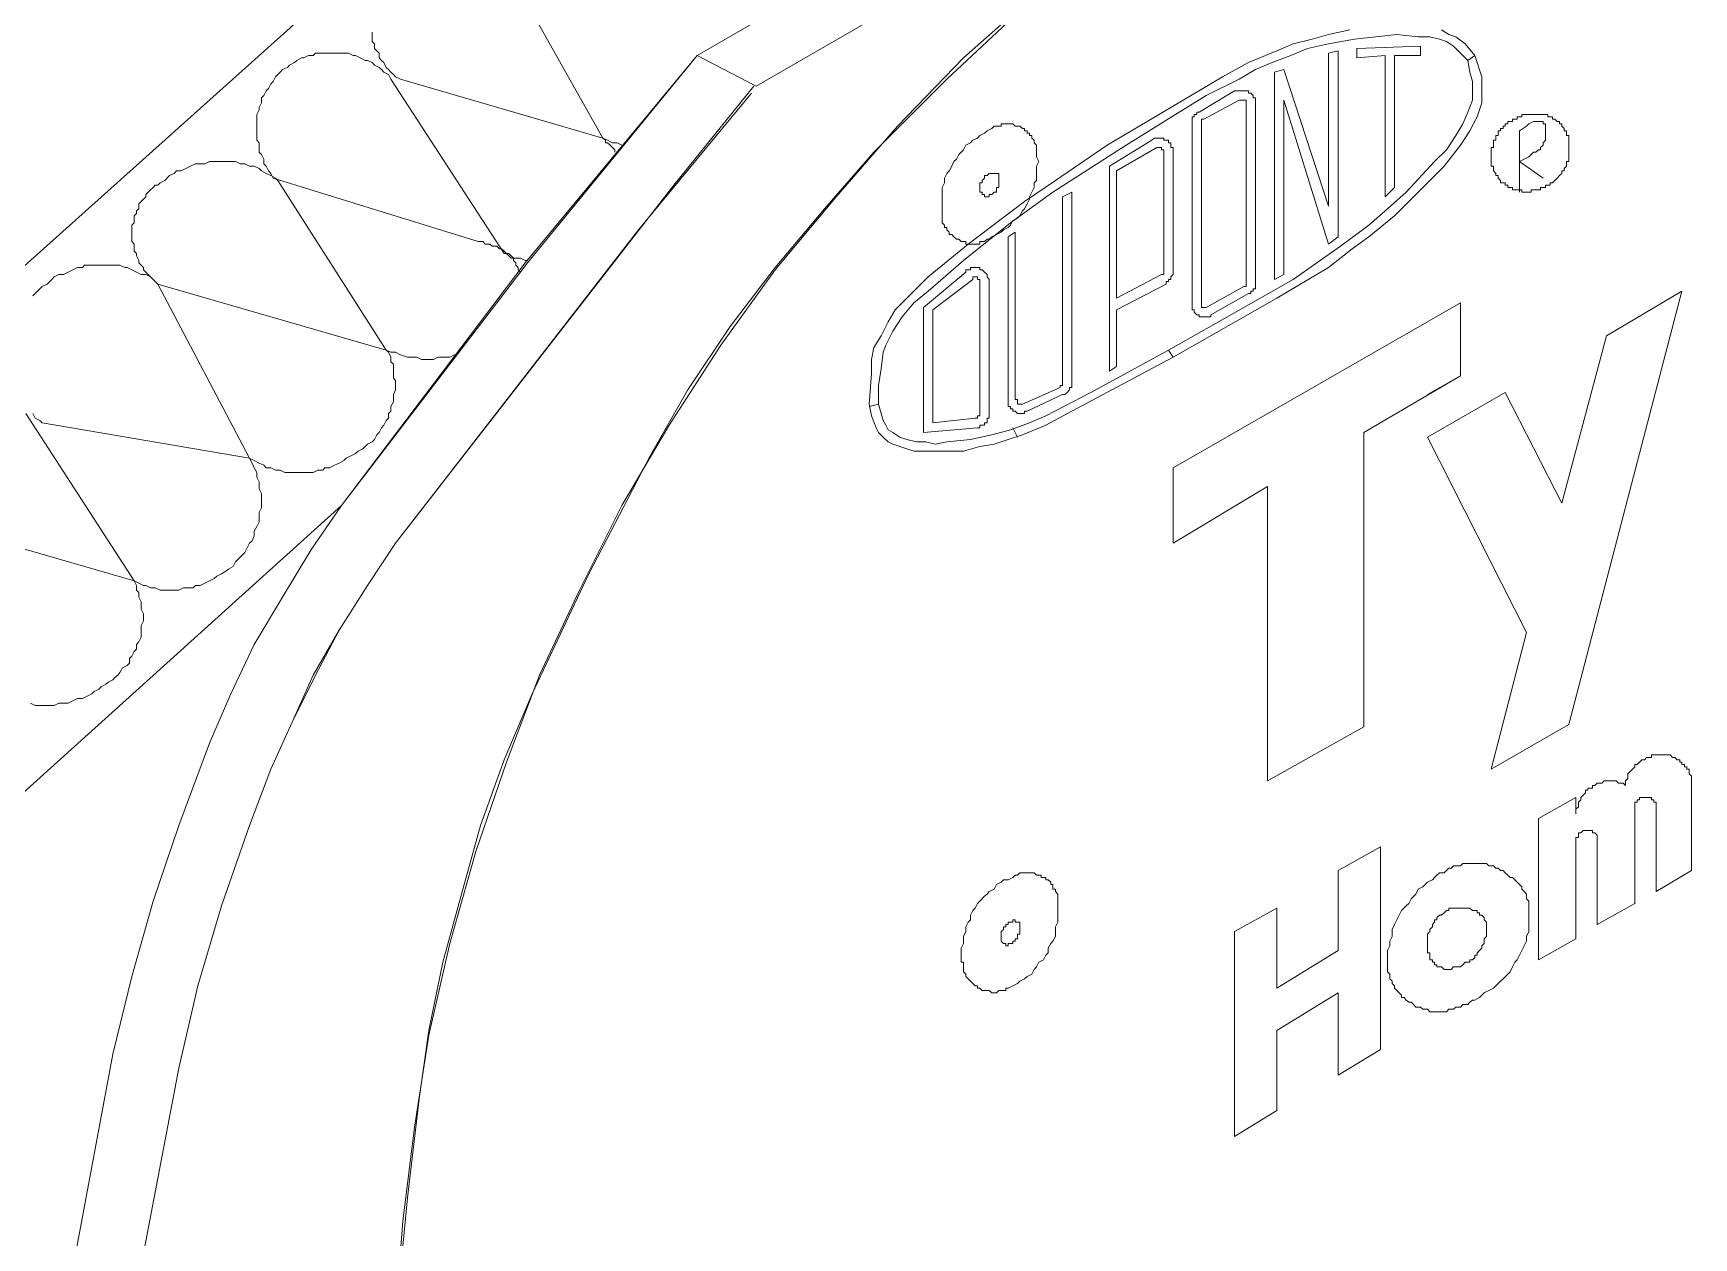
# Model space of a CAD drawing. Header units: inches. Extents: x 0 to 32.7, y -0.1 to 22.9.
# Drawn here: x 1.484 to 2.659, y 20.234 to 21.086 of the extents above; entities that cross this region are included whole.
import ezdxf

# ---------------------------------------------------------------- set-up
doc = ezdxf.new("R2010")
doc.units = ezdxf.units.IN
doc.header["$MEASUREMENT"] = 0
doc.layers.add('PDF_Geometry', color=7, linetype='Continuous', true_color=0x5d5d5d)

msp = doc.modelspace()

# ---------------------------------------------------------------- linework, layer by layer
at = {"layer": 'PDF_Geometry', "color": 7, "lineweight": 18}
for points in [[(1.5121, 20.2119), (1.5404, 20.3636), (1.5538, 20.4186), (1.5688, 20.4719), (1.5871, 20.5253), (1.6088, 20.5836), (1.6238, 20.6186), (1.6404, 20.6536), (1.6604, 20.6869), (1.6804, 20.7203), (1.7021, 20.7519), (1.8321, 20.9236), (1.9538, 21.0703), (3.5154, 21.9719), (3.4054, 21.9103), (3.1538, 22.0553), (3.2621, 22.1186), (3.5154, 21.9719), (3.4054, 21.9103), (3.2621, 22.1186), (3.1538, 22.0553), (3.2621, 22.1186), (3.2204, 22.1419), (0.5938, 20.6253)], [(3.4071, 21.9086), (3.5154, 21.9719), (1.9538, 21.0703), (3.5154, 21.9719), (3.5554, 21.9486), (1.9954, 21.0486), (3.5554, 21.9486), (3.5154, 21.9719), (1.9538, 21.0703), (1.8338, 20.9236), (1.7021, 20.7519), (1.6804, 20.7203), (1.6604, 20.6869), (1.6404, 20.6536), (1.6238, 20.6186), (1.6088, 20.5836), (1.5871, 20.5253), (1.5688, 20.4719), (1.5538, 20.4186), (1.5404, 20.3636), (1.5121, 20.2119)], [(1.5588, 20.2053), (1.5871, 20.3536), (1.6004, 20.4119), (1.6171, 20.4686), (1.6371, 20.5253), (1.6521, 20.5653), (1.6671, 20.5986), (1.6838, 20.6319), (1.7004, 20.6636), (1.7204, 20.6953), (1.7404, 20.7253), (1.9371, 20.9786), (1.9938, 21.0486)], [(1.9921, 21.0436), (1.9121, 20.9469), (1.7404, 20.7253), (1.7204, 20.6953), (1.7004, 20.6636), (1.6821, 20.6319), (1.6671, 20.5986), (1.6521, 20.5653), (1.6371, 20.5253), (1.6171, 20.4686), (1.6004, 20.4119), (1.5871, 20.3536), (1.5588, 20.2053)]]:
    msp.add_lwpolyline(points, dxfattribs=at)
for points in [[(1.9538, 21.0703), (1.9954, 21.0486), (3.5554, 21.9486), (1.9954, 21.0486)], [(1.9538, 21.0703), (1.9954, 21.0486)], [(2.1938, 21.0019), (2.1938, 21.0036), (2.1938, 21.0053), (2.1938, 21.0069), (2.1921, 21.0086), (2.1921, 21.0103), (2.1904, 21.0119), (2.1904, 21.0136), (2.1888, 21.0136), (2.1888, 21.0153), (2.1871, 21.0153), (2.1871, 21.0169), (2.1854, 21.0169), (2.1854, 21.0186), (2.1838, 21.0186), (2.1821, 21.0203), (2.1804, 21.0203), (2.1788, 21.0203), (2.1771, 21.0219), (2.1754, 21.0219), (2.1738, 21.0219), (2.1721, 21.0219), (2.1704, 21.0219), (2.1688, 21.0219), (2.1688, 21.0203), (2.1671, 21.0203), (2.1654, 21.0203), (2.1638, 21.0203), (2.1621, 21.0186), (2.1588, 21.0169), (2.1571, 21.0153), (2.1538, 21.0136), (2.1521, 21.0119), (2.1488, 21.0103), (2.1471, 21.0086), (2.1438, 21.0069), (2.1421, 21.0036), (2.1404, 21.0019), (2.1388, 21.0003), (2.1371, 20.9969), (2.1354, 20.9953), (2.1338, 20.9919), (2.1321, 20.9886), (2.1304, 20.9869), (2.1288, 20.9836), (2.1288, 20.9803), (2.1271, 20.9769), (2.1271, 20.9736), (2.1271, 20.9719), (2.1271, 20.9686), (2.1271, 20.9653), (2.1271, 20.9619), (2.1271, 20.9586), (2.1271, 20.9569), (2.1271, 20.9553), (2.1271, 20.9536), (2.1271, 20.9519), (2.1288, 20.9503), (2.1288, 20.9486), (2.1304, 20.9486), (2.1304, 20.9469), (2.1321, 20.9453), (2.1321, 20.9436), (2.1338, 20.9436), (2.1354, 20.9419), (2.1371, 20.9403), (2.1388, 20.9403), (2.1404, 20.9386), (2.1421, 20.9386), (2.1438, 20.9386), (2.1438, 20.9369), (2.1454, 20.9369), (2.1471, 20.9369), (2.1488, 20.9369), (2.1504, 20.9369), (2.1521, 20.9369), (2.1538, 20.9369), (2.1538, 20.9386), (2.1554, 20.9386), (2.1571, 20.9386), (2.1588, 20.9403), (2.1604, 20.9403), (2.1621, 20.9419), (2.1654, 20.9436), (2.1688, 20.9453), (2.1704, 20.9469), (2.1738, 20.9486), (2.1754, 20.9503), (2.1771, 20.9536), (2.1804, 20.9553), (2.1821, 20.9569), (2.1838, 20.9603), (2.1854, 20.9619), (2.1871, 20.9653), (2.1888, 20.9686), (2.1888, 20.9703), (2.1904, 20.9736), (2.1921, 20.9769), (2.1921, 20.9803), (2.1938, 20.9819), (2.1938, 20.9853), (2.1938, 20.9886), (2.1938, 20.9919), (2.1954, 20.9953), (2.1938, 20.9986)], [(2.1671, 20.9836), (2.1671, 20.9853), (2.1671, 20.9869), (2.1654, 20.9869), (2.1638, 20.9869), (2.1621, 20.9869), (2.1604, 20.9869), (2.1588, 20.9853), (2.1571, 20.9853), (2.1571, 20.9836), (2.1554, 20.9819), (2.1554, 20.9803), (2.1538, 20.9803), (2.1538, 20.9786), (2.1538, 20.9769), (2.1538, 20.9753), (2.1538, 20.9736), (2.1554, 20.9736), (2.1554, 20.9719), (2.1571, 20.9719), (2.1571, 20.9703), (2.1588, 20.9703), (2.1604, 20.9703), (2.1604, 20.9719), (2.1621, 20.9719), (2.1638, 20.9736), (2.1654, 20.9736), (2.1654, 20.9753), (2.1654, 20.9769), (2.1671, 20.9769), (2.1671, 20.9786), (2.1671, 20.9803), (2.1671, 20.9819)], [(2.2088, 20.4719), (2.2088, 20.4736), (2.2088, 20.4753), (2.2088, 20.4769), (2.2071, 20.4786), (2.2071, 20.4803), (2.2054, 20.4803), (2.2054, 20.4819), (2.2054, 20.4836), (2.2038, 20.4836), (2.2038, 20.4853), (2.2021, 20.4869), (2.2004, 20.4869), (2.2004, 20.4886), (2.1988, 20.4886), (2.1971, 20.4886), (2.1971, 20.4903), (2.1954, 20.4903), (2.1938, 20.4903), (2.1921, 20.4919), (2.1904, 20.4919), (2.1888, 20.4919), (2.1871, 20.4919), (2.1854, 20.4919), (2.1838, 20.4919), (2.1821, 20.4919), (2.1804, 20.4903), (2.1788, 20.4903), (2.1771, 20.4886), (2.1738, 20.4869), (2.1704, 20.4869), (2.1688, 20.4853), (2.1654, 20.4836), (2.1638, 20.4803), (2.1604, 20.4786), (2.1588, 20.4769), (2.1571, 20.4753), (2.1538, 20.4719), (2.1521, 20.4703), (2.1504, 20.4669), (2.1488, 20.4653), (2.1471, 20.4619), (2.1471, 20.4586), (2.1454, 20.4569), (2.1438, 20.4536), (2.1438, 20.4503), (2.1421, 20.4469), (2.1421, 20.4453), (2.1421, 20.4419), (2.1404, 20.4386), (2.1404, 20.4353), (2.1404, 20.4319), (2.1404, 20.4286), (2.1421, 20.4286), (2.1421, 20.4269), (2.1421, 20.4253), (2.1421, 20.4236), (2.1421, 20.4219), (2.1438, 20.4203), (2.1438, 20.4186), (2.1454, 20.4169), (2.1471, 20.4153), (2.1488, 20.4136), (2.1504, 20.4119), (2.1521, 20.4119), (2.1521, 20.4103), (2.1538, 20.4103), (2.1554, 20.4086), (2.1571, 20.4086), (2.1588, 20.4086), (2.1604, 20.4086), (2.1621, 20.4069), (2.1638, 20.4069), (2.1654, 20.4069), (2.1671, 20.4086), (2.1688, 20.4086), (2.1704, 20.4086), (2.1721, 20.4086), (2.1721, 20.4103), (2.1738, 20.4103), (2.1771, 20.4119), (2.1804, 20.4136), (2.1821, 20.4153), (2.1854, 20.4169), (2.1871, 20.4186), (2.1904, 20.4203), (2.1921, 20.4236), (2.1938, 20.4253), (2.1954, 20.4286), (2.1988, 20.4303), (2.2004, 20.4336), (2.2021, 20.4353), (2.2021, 20.4386), (2.2038, 20.4419), (2.2054, 20.4436), (2.2071, 20.4469), (2.2071, 20.4503), (2.2071, 20.4536), (2.2088, 20.4569), (2.2088, 20.4586), (2.2088, 20.4619), (2.2088, 20.4653), (2.2088, 20.4686)], [(2.1821, 20.4536), (2.1821, 20.4553), (2.1821, 20.4569), (2.1804, 20.4569), (2.1788, 20.4569), (2.1788, 20.4586), (2.1771, 20.4586), (2.1771, 20.4569), (2.1754, 20.4569), (2.1738, 20.4569), (2.1738, 20.4553), (2.1721, 20.4553), (2.1721, 20.4536), (2.1704, 20.4536), (2.1704, 20.4519), (2.1688, 20.4503), (2.1688, 20.4486), (2.1688, 20.4469), (2.1688, 20.4453), (2.1688, 20.4436), (2.1704, 20.4419), (2.1721, 20.4419), (2.1721, 20.4403), (2.1738, 20.4403), (2.1738, 20.4419), (2.1754, 20.4419), (2.1771, 20.4419), (2.1771, 20.4436), (2.1788, 20.4436), (2.1788, 20.4453), (2.1804, 20.4453), (2.1804, 20.4469), (2.1804, 20.4486), (2.1821, 20.4486), (2.1821, 20.4503), (2.1821, 20.4519)]]:
    msp.add_lwpolyline(points, close=True, dxfattribs=at)
at = {"layer": 'PDF_Geometry', "color": 250, "lineweight": 18, "true_color": 0x1c1c1c}
for points in [[(1.7404, 19.5903), (1.7404, 20.1303), (1.7404, 20.1786), (1.7454, 20.2453), (1.7538, 20.3119), (1.7638, 20.3769), (1.7788, 20.4419), (1.7971, 20.5069), (1.8188, 20.5703), (1.8421, 20.6319), (1.8704, 20.6919), (1.9004, 20.7519), (1.9338, 20.8086), (1.9704, 20.8653), (2.0088, 20.9186), (2.0521, 20.9703), (2.0954, 21.0203), (2.1421, 21.0686), (2.1888, 21.1103), (2.2371, 21.1503), (2.2871, 21.1869), (2.3404, 21.2236), (3.5754, 21.9369)], [(1.7421, 20.1936), (1.7488, 20.2619), (1.7571, 20.3319), (1.7638, 20.3803), (1.7738, 20.4286), (1.7871, 20.4769), (1.8004, 20.5253), (1.8171, 20.5719), (1.8371, 20.6186), (1.8771, 20.7036), (1.9204, 20.7869), (1.9471, 20.8336), (1.9771, 20.8786), (2.0088, 20.9203), (2.0438, 20.9619), (2.0788, 21.0019), (2.1304, 21.0536), (2.1838, 21.1036), (2.2388, 21.1519), (2.2571, 21.1636), (2.3521, 21.2269), (2.4488, 21.2869), (2.5488, 21.3436), (3.5754, 21.9369)]]:
    msp.add_lwpolyline(points, dxfattribs=at)
at = {"layer": 'PDF_Geometry', "color": 9, "lineweight": 18, "true_color": 0xbbbbbb}
for points in [[(0.9521, 20.4503), (1.9988, 21.3886)], [(1.9004, 21.0069), (1.8971, 21.0086), (1.8938, 21.0086), (1.8904, 21.0103), (1.8871, 21.0119), (1.8204, 21.1303)], [(1.7238, 21.0869), (1.7238, 21.0836), (1.7238, 21.0803), (1.7254, 21.0786), (1.7254, 21.0753), (1.7271, 21.0736), (1.7288, 21.0719), (1.7288, 21.0686), (1.7304, 21.0669), (1.7321, 21.0653), (1.7338, 21.0619), (1.7354, 21.0603), (1.7371, 21.0586), (1.7388, 21.0569), (1.7404, 21.0553), (1.7438, 21.0536), (1.8871, 21.0119), (1.8888, 21.0103), (1.8888, 21.0086), (1.8904, 21.0086), (1.8921, 21.0069), (1.8938, 21.0053), (1.8954, 21.0036), (1.8954, 21.0019)], [(1.8338, 20.9253), (1.8321, 20.9253), (1.8288, 20.9269), (1.8271, 20.9269), (1.8238, 20.9269), (1.8221, 20.9286), (1.8204, 20.9303), (1.8171, 20.9303), (1.7371, 21.0536), (1.7354, 21.0569), (1.7321, 21.0586), (1.7304, 21.0603), (1.7288, 21.0619), (1.7254, 21.0636), (1.7238, 21.0653), (1.7204, 21.0669), (1.7188, 21.0669), (1.7154, 21.0686), (1.7121, 21.0703), (1.7104, 21.0703), (1.7071, 21.0719), (1.7038, 21.0719), (1.7021, 21.0719), (1.6988, 21.0719), (1.6954, 21.0719), (1.6938, 21.0719), (1.6904, 21.0719), (1.6871, 21.0719), (1.6838, 21.0719), (1.6821, 21.0703), (1.6788, 21.0703), (1.6754, 21.0686), (1.6738, 21.0686), (1.6704, 21.0669), (1.6688, 21.0653), (1.6654, 21.0636), (1.6638, 21.0619), (1.6604, 21.0603), (1.6588, 21.0586), (1.6571, 21.0569), (1.6554, 21.0553), (1.6538, 21.0519), (1.6521, 21.0503), (1.6504, 21.0469), (1.6488, 21.0453), (1.6471, 21.0419), (1.6454, 21.0403), (1.6454, 21.0369), (1.6438, 21.0336), (1.6438, 21.0319), (1.6421, 21.0286), (1.6421, 21.0253), (1.6421, 21.0219), (1.6421, 21.0203), (1.6421, 21.0169), (1.6421, 21.0136), (1.6421, 21.0103), (1.6438, 21.0086), (1.6438, 21.0053), (1.6438, 21.0019), (1.6454, 21.0003), (1.6471, 20.9969), (1.6471, 20.9936), (1.6488, 20.9919), (1.6504, 20.9886), (1.6521, 20.9869), (1.6538, 20.9836), (1.7988, 20.9386), (1.8004, 20.9386), (1.8021, 20.9386), (1.8038, 20.9369), (1.8054, 20.9369), (1.8071, 20.9369), (1.8088, 20.9353), (1.8104, 20.9353), (1.8121, 20.9353), (1.8138, 20.9336), (1.8154, 20.9336), (1.8171, 20.9319), (1.8188, 20.9303), (1.8204, 20.9286), (1.8221, 20.9269), (1.8238, 20.9269), (1.8238, 20.9253), (1.8254, 20.9236), (1.8254, 20.9219), (1.8271, 20.9203), (1.8271, 20.9186), (1.8288, 20.9169)], [(1.7821, 20.8586), (1.7788, 20.8569), (1.7738, 20.8569), (1.7704, 20.8569), (1.7671, 20.8553), (1.7638, 20.8553), (1.7588, 20.8553), (1.7554, 20.8569), (1.7521, 20.8569), (1.7488, 20.8569), (1.7438, 20.8586), (1.7404, 20.8603), (1.7371, 20.8603), (1.7338, 20.8619), (1.6571, 20.9819), (1.6554, 20.9836), (1.6521, 20.9853), (1.6488, 20.9869), (1.6454, 20.9886), (1.6438, 20.9903), (1.6404, 20.9919), (1.6371, 20.9919), (1.6338, 20.9936), (1.6304, 20.9936), (1.6271, 20.9953), (1.6238, 20.9953), (1.6188, 20.9953), (1.6154, 20.9953), (1.6121, 20.9953), (1.6088, 20.9953), (1.6054, 20.9936), (1.6021, 20.9936), (1.5988, 20.9936), (1.5954, 20.9919), (1.5921, 20.9903), (1.5888, 20.9886), (1.5854, 20.9886), (1.5838, 20.9869), (1.5804, 20.9853), (1.5771, 20.9819), (1.5738, 20.9803), (1.5721, 20.9786), (1.5704, 20.9786), (1.5688, 20.9769), (1.5671, 20.9753), (1.5654, 20.9736), (1.5638, 20.9719), (1.5638, 20.9703), (1.5621, 20.9686), (1.5604, 20.9669), (1.5588, 20.9653), (1.5588, 20.9619), (1.5571, 20.9603), (1.5571, 20.9586), (1.5554, 20.9569), (1.5554, 20.9536), (1.5554, 20.9519), (1.5538, 20.9503), (1.5538, 20.9469), (1.5538, 20.9453), (1.5538, 20.9436), (1.5538, 20.9403), (1.5538, 20.9386), (1.5554, 20.9369), (1.5554, 20.9353), (1.5554, 20.9319), (1.5571, 20.9303), (1.5571, 20.9286), (1.5588, 20.9253), (1.5588, 20.9236), (1.5604, 20.9219), (1.5621, 20.9203), (1.5621, 20.9186), (1.5638, 20.9169), (1.5654, 20.9153), (1.5671, 20.9136), (1.5688, 20.9119), (1.5704, 20.9103), (1.5721, 20.9086), (1.7338, 20.8619), (1.7354, 20.8603), (1.7371, 20.8569), (1.7371, 20.8536), (1.7388, 20.8519), (1.7388, 20.8486), (1.7388, 20.8453), (1.7388, 20.8419), (1.7404, 20.8403), (1.7404, 20.8369), (1.7404, 20.8336), (1.7388, 20.8303), (1.7388, 20.8286), (1.7388, 20.8253), (1.7371, 20.8219), (1.7371, 20.8186), (1.7354, 20.8169), (1.7354, 20.8136), (1.7338, 20.8119), (1.7321, 20.8086), (1.7304, 20.8069), (1.7288, 20.8036), (1.7271, 20.8019), (1.7254, 20.7986), (1.7238, 20.7969), (1.7204, 20.7953), (1.7188, 20.7936), (1.7171, 20.7919), (1.7138, 20.7903), (1.7121, 20.7886), (1.7088, 20.7869), (1.7054, 20.7853), (1.7038, 20.7836), (1.7004, 20.7819), (1.6971, 20.7803), (1.6938, 20.7786), (1.6904, 20.7786), (1.6888, 20.7769), (1.6854, 20.7769), (1.6821, 20.7753), (1.6788, 20.7753), (1.6754, 20.7753), (1.6721, 20.7753), (1.6688, 20.7753), (1.6654, 20.7753), (1.6621, 20.7753), (1.6588, 20.7769), (1.6554, 20.7769), (1.6521, 20.7786), (1.6488, 20.7786), (1.6471, 20.7803), (1.6438, 20.7819), (1.6404, 20.7836), (1.6371, 20.7853), (1.5721, 20.9086), (1.5688, 20.9119), (1.5671, 20.9136), (1.5638, 20.9153), (1.5604, 20.9153), (1.5571, 20.9169), (1.5538, 20.9186), (1.5504, 20.9203), (1.5488, 20.9203), (1.5454, 20.9219), (1.5421, 20.9219), (1.5388, 20.9219), (1.5354, 20.9219), (1.5321, 20.9219), (1.5271, 20.9219), (1.5238, 20.9219), (1.5204, 20.9219), (1.5188, 20.9203), (1.5154, 20.9203), (1.5121, 20.9186), (1.5088, 20.9169), (1.5054, 20.9153), (1.5021, 20.9153), (1.4988, 20.9136), (1.4971, 20.9119), (1.4938, 20.9086), (1.4904, 20.9069), (1.4888, 20.9053), (1.4854, 20.9019), (1.4838, 20.9003)], [(1.4838, 20.8169), (1.4854, 20.8136), (1.4888, 20.8119), (1.4904, 20.8103), (1.6371, 20.7853), (1.6388, 20.7819), (1.6404, 20.7786), (1.6421, 20.7753), (1.6421, 20.7719), (1.6438, 20.7686), (1.6438, 20.7669), (1.6438, 20.7636), (1.6454, 20.7603), (1.6454, 20.7569), (1.6454, 20.7536), (1.6454, 20.7503), (1.6438, 20.7469), (1.6438, 20.7436), (1.6438, 20.7403), (1.6421, 20.7369), (1.6404, 20.7336), (1.6404, 20.7303), (1.6388, 20.7269), (1.6371, 20.7253), (1.6354, 20.7219), (1.6338, 20.7186), (1.6321, 20.7169), (1.6288, 20.7136), (1.6271, 20.7119), (1.6254, 20.7086), (1.6221, 20.7069), (1.6204, 20.7053), (1.6171, 20.7036), (1.6138, 20.7019), (1.6121, 20.7003), (1.6088, 20.6986), (1.6054, 20.6969), (1.6021, 20.6953), (1.5988, 20.6953), (1.5971, 20.6936), (1.5938, 20.6936), (1.5904, 20.6936), (1.5871, 20.6919), (1.5838, 20.6919), (1.5804, 20.6919), (1.5771, 20.6919), (1.5738, 20.6919), (1.5704, 20.6936), (1.5671, 20.6936), (1.5638, 20.6953), (1.5621, 20.6953), (1.5588, 20.6969), (1.5554, 20.6986), (1.4788, 20.8169)], [(1.2054, 20.3036), (1.7021, 20.7519)], [(1.3938, 20.7453), (1.5554, 20.6986), (1.5571, 20.6953), (1.5571, 20.6919), (1.5588, 20.6903), (1.5588, 20.6869), (1.5604, 20.6836), (1.5604, 20.6819), (1.5604, 20.6786), (1.5621, 20.6753), (1.5621, 20.6736), (1.5621, 20.6703), (1.5604, 20.6669), (1.5604, 20.6636), (1.5604, 20.6619), (1.5604, 20.6586), (1.5588, 20.6553), (1.5571, 20.6536), (1.5571, 20.6503), (1.5554, 20.6486), (1.5538, 20.6453), (1.5521, 20.6436), (1.5521, 20.6403), (1.5504, 20.6386), (1.5471, 20.6369), (1.5454, 20.6336), (1.5438, 20.6319), (1.5421, 20.6303), (1.5404, 20.6286), (1.5371, 20.6269), (1.5354, 20.6253), (1.5321, 20.6236), (1.5304, 20.6219), (1.5271, 20.6203), (1.5254, 20.6186), (1.5221, 20.6169), (1.5188, 20.6153), (1.5154, 20.6153), (1.5121, 20.6136), (1.5088, 20.6119), (1.5054, 20.6119), (1.5021, 20.6119), (1.4988, 20.6103), (1.4954, 20.6103), (1.4921, 20.6103), (1.4888, 20.6103), (1.4854, 20.6103), (1.4821, 20.6119)]]:
    msp.add_lwpolyline(points, dxfattribs=at)
at = {"layer": 'PDF_Geometry', "color": 250, "lineweight": 18, "true_color": 0x3d3d3d}
for points in [[(2.4804, 21.0886), (2.4854, 21.0853), (2.4904, 21.0836), (2.4971, 21.0786), (2.5038, 21.0703), (2.5088, 21.0553), (2.5088, 21.0436), (2.5088, 21.0369), (2.5054, 21.0269), (2.5004, 21.0169), (2.4938, 21.0069), (2.4821, 20.9919), (2.4688, 20.9786), (2.4471, 20.9569), (2.4288, 20.9419), (2.4171, 20.9336), (2.4004, 20.9203), (2.3638, 20.8986), (2.2904, 20.8569), (2.2188, 20.8186), (2.2004, 20.8086), (2.1838, 20.8019), (2.1738, 20.7986), (2.1638, 20.7953), (2.1538, 20.7936), (2.1421, 20.7903), (2.1304, 20.7903), (2.1188, 20.7903), (2.1071, 20.7903), (2.1021, 20.7919), (2.0971, 20.7936), (2.0921, 20.7953), (2.0888, 20.7969), (2.0854, 20.8003), (2.0821, 20.8036), (2.0804, 20.8069), (2.0771, 20.8153), (2.0754, 20.8236), (2.0771, 20.8453), (2.0771, 20.8553), (2.0788, 20.8636), (2.0838, 20.8719), (2.0888, 20.8819), (2.0938, 20.8903), (2.1021, 20.8986), (2.1171, 20.9136), (2.1454, 20.9369), (2.1854, 20.9669), (2.2071, 20.9819), (2.2438, 21.0069), (2.2888, 21.0336), (2.3254, 21.0553), (2.3438, 21.0653), (2.3638, 21.0736), (2.3754, 21.0786), (2.3888, 21.0819), (2.4004, 21.0853), (2.4154, 21.0886)], [(2.5038, 21.0703), (2.4988, 21.0669), (2.5004, 21.0586), (2.5021, 21.0519), (2.5021, 21.0469), (2.5021, 21.0386), (2.4988, 21.0303), (2.4954, 21.0219), (2.4904, 21.0136), (2.4838, 21.0036), (2.4754, 20.9953), (2.4554, 20.9736), (2.4421, 20.9619), (2.4288, 20.9503), (2.4088, 20.9353), (2.3921, 20.9236), (2.3754, 20.9119), (2.3404, 20.8919), (2.2871, 20.8619), (2.2904, 20.8569), (2.2871, 20.8619), (2.2321, 20.8319), (2.2004, 20.8153), (2.1888, 20.8103), (2.1754, 20.8053), (2.1621, 20.8019), (2.1471, 20.7986), (2.1304, 20.7969), (2.1221, 20.7953), (2.1154, 20.7969), (2.1088, 20.7969), (2.1021, 20.7986), (2.0971, 20.8003), (2.0921, 20.8036), (2.0888, 20.8053), (2.0871, 20.8086), (2.0854, 20.8119), (2.0838, 20.8169), (2.0821, 20.8236), (2.0821, 20.8369), (2.0838, 20.8486), (2.0854, 20.8603), (2.0871, 20.8653), (2.0921, 20.8753), (2.0988, 20.8853), (2.1071, 20.8953), (2.1171, 20.9036), (2.1421, 20.9253), (2.1754, 20.9519), (2.2054, 20.9736), (2.2238, 20.9853), (2.2571, 21.0069), (2.2921, 21.0286), (2.3138, 21.0419), (2.3371, 21.0536), (2.3488, 21.0603), (2.3604, 21.0653), (2.3738, 21.0703), (2.3854, 21.0753), (2.4004, 21.0786), (2.4188, 21.0819), (2.4338, 21.0836), (2.4488, 21.0853), (2.4638, 21.0836), (2.4721, 21.0836), (2.4788, 21.0819), (2.4838, 21.0803), (2.4888, 21.0769), (2.4921, 21.0736), (2.4988, 21.0669)], [(2.5354, 20.9736), (2.5354, 21.0169), (2.5404, 21.0203), (2.5421, 21.0219), (2.5454, 21.0236), (2.5471, 21.0236), (2.5488, 21.0236), (2.5504, 21.0236), (2.5521, 21.0236), (2.5521, 21.0219), (2.5538, 21.0219), (2.5538, 21.0203), (2.5538, 21.0186), (2.5538, 21.0169), (2.5538, 21.0136), (2.5538, 21.0119), (2.5538, 21.0103), (2.5521, 21.0086), (2.5521, 21.0069), (2.5504, 21.0053), (2.5504, 21.0036), (2.5488, 21.0036), (2.5471, 21.0019), (2.5454, 21.0019), (2.5438, 21.0003), (2.5421, 20.9986), (2.5388, 20.9969), (2.5354, 20.9953), (2.5521, 20.9836)], [(2.2121, 20.8303), (2.1871, 20.8186), (2.1854, 20.8186), (2.1854, 20.8169), (2.1838, 20.8169), (2.1821, 20.8169), (2.1804, 20.8169), (2.1788, 20.8186), (2.1771, 20.8186), (2.1771, 20.8203), (2.1754, 20.8203), (2.1754, 20.8219), (2.1738, 20.8219), (2.1738, 20.8236), (2.1738, 20.8253), (2.1738, 20.8269), (2.1738, 20.9419), (2.1788, 20.9453), (2.1788, 20.8269), (2.1804, 20.8269), (2.1804, 20.8253), (2.1804, 20.8236), (2.1821, 20.8236), (2.1838, 20.8236), (2.2104, 20.8353), (2.2104, 20.8369), (2.2121, 20.8369), (2.2121, 20.8386), (2.2121, 20.9703), (2.2188, 20.9736), (2.2188, 20.8386)], [(2.1804, 20.8003), (2.1771, 20.8069)]]:
    msp.add_lwpolyline(points, dxfattribs=at)
for points in [[(2.4204, 21.0686), (2.4204, 21.0753), (2.4654, 21.0769), (2.4654, 21.0703), (2.4471, 21.0703), (2.4471, 20.9769), (2.4404, 20.9703), (2.4404, 21.0703)], [(2.4004, 20.9636), (2.4004, 21.0719), (2.4071, 21.0736), (2.4071, 20.9419), (2.4004, 20.9369), (2.3688, 21.0386), (2.3688, 20.9153), (2.3621, 20.9119), (2.3621, 21.0586), (2.3688, 21.0603)], [(2.3138, 20.8853), (2.3154, 20.8853), (2.3171, 20.8853), (2.3171, 20.8869), (2.3438, 20.9019), (2.3454, 20.9019), (2.3454, 20.9036), (2.3471, 20.9036), (2.3471, 20.9053), (2.3488, 20.9053), (2.3488, 20.9069), (2.3488, 20.9086), (2.3488, 20.9103), (2.3488, 21.0369), (2.3488, 21.0386), (2.3488, 21.0403), (2.3471, 21.0403), (2.3471, 21.0419), (2.3454, 21.0436), (2.3438, 21.0436), (2.3438, 21.0453), (2.3421, 21.0453), (2.3404, 21.0453), (2.3388, 21.0453), (2.3371, 21.0453), (2.3354, 21.0453), (2.3338, 21.0453), (2.3088, 21.0303), (2.3071, 21.0303), (2.3071, 21.0286), (2.3054, 21.0286), (2.3054, 21.0269), (2.3038, 21.0269), (2.3038, 21.0253), (2.3038, 21.0236), (2.3038, 21.0219), (2.3038, 20.8953), (2.3038, 20.8936), (2.3038, 20.8919), (2.3038, 20.8903), (2.3054, 20.8903), (2.3054, 20.8886), (2.3071, 20.8869), (2.3088, 20.8869), (2.3088, 20.8853), (2.3104, 20.8853), (2.3121, 20.8853)], [(2.3104, 20.8953), (2.3104, 20.8936), (2.3104, 20.8919), (2.3121, 20.8919), (2.3138, 20.8919), (2.3404, 20.9069), (2.3421, 20.9069), (2.3421, 20.9086), (2.3421, 20.9103), (2.3421, 21.0369), (2.3421, 21.0386), (2.3404, 21.0386), (2.3388, 21.0386), (2.3371, 21.0386), (2.3121, 21.0253), (2.3104, 21.0253), (2.3104, 21.0236), (2.3104, 21.0219)], [(2.5221, 20.9819), (2.5204, 20.9836), (2.5204, 20.9853), (2.5188, 20.9853), (2.5188, 20.9869), (2.5171, 20.9886), (2.5171, 20.9903), (2.5171, 20.9919), (2.5154, 20.9919), (2.5154, 20.9936), (2.5154, 20.9953), (2.5154, 20.9969), (2.5154, 20.9986), (2.5154, 21.0003), (2.5154, 21.0019), (2.5154, 21.0036), (2.5154, 21.0053), (2.5171, 21.0053), (2.5171, 21.0069), (2.5171, 21.0086), (2.5171, 21.0103), (2.5188, 21.0103), (2.5188, 21.0119), (2.5188, 21.0136), (2.5204, 21.0136), (2.5204, 21.0153), (2.5204, 21.0169), (2.5221, 21.0169), (2.5221, 21.0186), (2.5238, 21.0186), (2.5238, 21.0203), (2.5254, 21.0203), (2.5254, 21.0219), (2.5271, 21.0219), (2.5271, 21.0236), (2.5288, 21.0236), (2.5304, 21.0236), (2.5304, 21.0253), (2.5321, 21.0253), (2.5338, 21.0253), (2.5338, 21.0269), (2.5354, 21.0269), (2.5371, 21.0269), (2.5371, 21.0286), (2.5388, 21.0286), (2.5404, 21.0286), (2.5421, 21.0286), (2.5438, 21.0286), (2.5454, 21.0286), (2.5471, 21.0286), (2.5488, 21.0286), (2.5504, 21.0286), (2.5521, 21.0286), (2.5538, 21.0286), (2.5554, 21.0286), (2.5554, 21.0269), (2.5571, 21.0269), (2.5588, 21.0269), (2.5588, 21.0253), (2.5604, 21.0253), (2.5621, 21.0236), (2.5638, 21.0236), (2.5638, 21.0219), (2.5654, 21.0219), (2.5654, 21.0203), (2.5671, 21.0186), (2.5671, 21.0169), (2.5688, 21.0169), (2.5688, 21.0153), (2.5688, 21.0136), (2.5704, 21.0136), (2.5704, 21.0119), (2.5704, 21.0103), (2.5704, 21.0086), (2.5704, 21.0069), (2.5704, 21.0053), (2.5704, 21.0036), (2.5704, 21.0019), (2.5704, 21.0003), (2.5704, 20.9986), (2.5704, 20.9969), (2.5704, 20.9953), (2.5688, 20.9953), (2.5688, 20.9936), (2.5688, 20.9919), (2.5671, 20.9903), (2.5671, 20.9886), (2.5654, 20.9886), (2.5654, 20.9869), (2.5638, 20.9853), (2.5621, 20.9836), (2.5604, 20.9819), (2.5588, 20.9803), (2.5571, 20.9803), (2.5571, 20.9786), (2.5554, 20.9786), (2.5538, 20.9786), (2.5538, 20.9769), (2.5521, 20.9769), (2.5504, 20.9769), (2.5504, 20.9753), (2.5488, 20.9753), (2.5471, 20.9753), (2.5454, 20.9753), (2.5438, 20.9753), (2.5438, 20.9736), (2.5421, 20.9736), (2.5404, 20.9736), (2.5388, 20.9736), (2.5371, 20.9736), (2.5371, 20.9753), (2.5354, 20.9753), (2.5338, 20.9753), (2.5321, 20.9753), (2.5304, 20.9753), (2.5304, 20.9769), (2.5288, 20.9769), (2.5271, 20.9769), (2.5271, 20.9786), (2.5254, 20.9786), (2.5254, 20.9803), (2.5238, 20.9803), (2.5221, 20.9803)], [(2.2754, 21.0103), (2.2454, 20.9919), (2.2454, 20.8469), (2.2504, 20.8503), (2.2504, 20.8903), (2.2854, 20.9086), (2.2854, 20.9103), (2.2871, 20.9103), (2.2871, 20.9119), (2.2888, 20.9119), (2.2888, 20.9136), (2.2904, 20.9153), (2.2904, 20.9169), (2.2904, 21.0019), (2.2904, 21.0036), (2.2904, 21.0053), (2.2888, 21.0053), (2.2888, 21.0069), (2.2888, 21.0086), (2.2871, 21.0086), (2.2871, 21.0103), (2.2854, 21.0103), (2.2838, 21.0103), (2.2838, 21.0119), (2.2821, 21.0119), (2.2804, 21.0119), (2.2788, 21.0119), (2.2771, 21.0119)], [(2.2788, 21.0053), (2.2504, 20.9886), (2.2504, 20.8986), (2.2821, 20.9153), (2.2838, 20.9153), (2.2838, 20.9169), (2.2838, 21.0019), (2.2838, 21.0036), (2.2821, 21.0036), (2.2821, 21.0053), (2.2804, 21.0053)], [(2.1604, 20.8136), (2.1604, 20.8153), (2.1604, 20.8169), (2.1604, 20.9103), (2.1604, 20.9119), (2.1588, 20.9136), (2.1588, 20.9153), (2.1571, 20.9169), (2.1554, 20.9186), (2.1538, 20.9186), (2.1538, 20.9203), (2.1521, 20.9203), (2.1504, 20.9203), (2.1488, 20.9203), (2.1471, 20.9203), (2.1471, 20.9186), (2.1454, 20.9186), (2.1438, 20.9186), (2.1438, 20.9169), (2.1138, 20.8919), (2.1138, 20.8036), (2.1521, 20.8069), (2.1538, 20.8069), (2.1538, 20.8086), (2.1554, 20.8086), (2.1571, 20.8086), (2.1571, 20.8103), (2.1588, 20.8103), (2.1588, 20.8119), (2.1588, 20.8136)], [(2.1521, 20.8153), (2.1538, 20.8153), (2.1538, 20.8169), (2.1538, 20.9103), (2.1538, 20.9119), (2.1521, 20.9119), (2.1521, 20.9136), (2.1504, 20.9136), (2.1488, 20.9136), (2.1488, 20.9119), (2.1204, 20.8903), (2.1204, 20.8103), (2.1504, 20.8136), (2.1521, 20.8136)]]:
    msp.add_lwpolyline(points, close=True, dxfattribs=at)
at = {"layer": 'PDF_Geometry', "color": 250, "lineweight": 18, "true_color": 0x222222}
for points in [[(2.6504, 20.9036), (2.5704, 20.5969), (2.5154, 20.5653), (2.5404, 20.6619), (2.4704, 20.8003), (2.5254, 20.8319), (2.5654, 20.7536), (2.5971, 20.8719)], [(2.4938, 20.8436), (2.4254, 20.8036), (2.4254, 20.5953), (2.3571, 20.5569), (2.3571, 20.7653), (2.2904, 20.7253), (2.2904, 20.7786), (2.4938, 20.8953)], [(2.4071, 20.4936), (2.4071, 20.4369), (2.3638, 20.4103), (2.3638, 20.4669), (2.3338, 20.4503), (2.3338, 20.3053), (2.3638, 20.3236), (2.3338, 20.3053), (2.3638, 20.3236), (2.3638, 20.3803), (2.4071, 20.4069), (2.4071, 20.3486), (2.4371, 20.3669), (2.4371, 20.5103)], [(2.5071, 20.4036), (2.5088, 20.4053), (2.5104, 20.4069), (2.5138, 20.4086), (2.5171, 20.4103), (2.5188, 20.4119), (2.5221, 20.4153), (2.5238, 20.4169), (2.5271, 20.4203), (2.5288, 20.4219), (2.5304, 20.4253), (2.5321, 20.4286), (2.5338, 20.4303), (2.5354, 20.4336), (2.5371, 20.4369), (2.5388, 20.4403), (2.5404, 20.4436), (2.5404, 20.4469), (2.5421, 20.4503), (2.5421, 20.4536), (2.5421, 20.4569), (2.5421, 20.4603), (2.5421, 20.4636), (2.5421, 20.4669), (2.5421, 20.4703), (2.5421, 20.4719), (2.5404, 20.4736), (2.5404, 20.4769), (2.5388, 20.4786), (2.5371, 20.4803), (2.5371, 20.4819), (2.5354, 20.4836), (2.5338, 20.4853), (2.5321, 20.4869), (2.5304, 20.4886), (2.5288, 20.4886), (2.5271, 20.4903), (2.5254, 20.4919), (2.5238, 20.4936), (2.5221, 20.4936), (2.5204, 20.4953), (2.5188, 20.4953), (2.5171, 20.4969), (2.5138, 20.4969), (2.5121, 20.4986), (2.5104, 20.4986), (2.5088, 20.4986), (2.5054, 20.4986), (2.5038, 20.4986), (2.5021, 20.4986), (2.4988, 20.4986), (2.4971, 20.4986), (2.4954, 20.4986), (2.4938, 20.4969), (2.4904, 20.4969), (2.4888, 20.4969), (2.4871, 20.4953), (2.4854, 20.4953), (2.4838, 20.4936), (2.4821, 20.4919), (2.4788, 20.4919), (2.4771, 20.4903), (2.4754, 20.4886), (2.4738, 20.4869), (2.4704, 20.4853), (2.4671, 20.4819), (2.4638, 20.4803), (2.4621, 20.4769), (2.4588, 20.4736), (2.4571, 20.4703), (2.4554, 20.4686), (2.4521, 20.4653), (2.4504, 20.4619), (2.4488, 20.4586), (2.4471, 20.4553), (2.4454, 20.4519), (2.4454, 20.4469), (2.4438, 20.4436), (2.4438, 20.4403), (2.4421, 20.4369), (2.4421, 20.4319), (2.4421, 20.4286), (2.4421, 20.4253), (2.4421, 20.4236), (2.4421, 20.4219), (2.4438, 20.4203), (2.4438, 20.4186), (2.4438, 20.4169), (2.4454, 20.4153), (2.4454, 20.4136), (2.4471, 20.4119), (2.4471, 20.4103), (2.4488, 20.4086), (2.4504, 20.4069), (2.4521, 20.4053), (2.4521, 20.4036), (2.4538, 20.4036), (2.4554, 20.4019), (2.4571, 20.4003), (2.4588, 20.4003), (2.4604, 20.3986), (2.4621, 20.3969), (2.4638, 20.3969), (2.4654, 20.3969), (2.4671, 20.3953), (2.4688, 20.3953), (2.4704, 20.3953), (2.4721, 20.3936), (2.4738, 20.3936), (2.4754, 20.3936), (2.4771, 20.3936), (2.4788, 20.3936), (2.4821, 20.3936), (2.4838, 20.3936), (2.4854, 20.3953), (2.4871, 20.3953), (2.4888, 20.3953), (2.4904, 20.3969), (2.4921, 20.3969), (2.4938, 20.3969), (2.4954, 20.3986), (2.4988, 20.3986), (2.5004, 20.4003), (2.5021, 20.4019), (2.5038, 20.4019)], [(2.5121, 20.4569), (2.5104, 20.4586), (2.5104, 20.4603), (2.5088, 20.4619), (2.5071, 20.4619), (2.5071, 20.4636), (2.5054, 20.4636), (2.5054, 20.4653), (2.5038, 20.4653), (2.5021, 20.4653), (2.5004, 20.4669), (2.4988, 20.4669), (2.4971, 20.4669), (2.4954, 20.4669), (2.4938, 20.4669), (2.4921, 20.4669), (2.4904, 20.4669), (2.4888, 20.4669), (2.4871, 20.4669), (2.4854, 20.4669), (2.4854, 20.4653), (2.4838, 20.4653), (2.4821, 20.4636), (2.4804, 20.4619), (2.4788, 20.4619), (2.4771, 20.4603), (2.4771, 20.4586), (2.4754, 20.4586), (2.4754, 20.4569), (2.4738, 20.4553), (2.4738, 20.4536), (2.4721, 20.4519), (2.4721, 20.4503), (2.4704, 20.4486), (2.4704, 20.4469), (2.4704, 20.4453), (2.4704, 20.4436), (2.4704, 20.4419), (2.4704, 20.4403), (2.4704, 20.4386), (2.4704, 20.4369), (2.4704, 20.4353), (2.4721, 20.4353), (2.4721, 20.4336), (2.4721, 20.4319), (2.4721, 20.4303), (2.4738, 20.4303), (2.4738, 20.4286), (2.4754, 20.4286), (2.4754, 20.4269), (2.4771, 20.4269), (2.4771, 20.4253), (2.4788, 20.4253), (2.4804, 20.4253), (2.4821, 20.4236), (2.4838, 20.4236), (2.4854, 20.4236), (2.4871, 20.4236), (2.4888, 20.4253), (2.4904, 20.4253), (2.4921, 20.4253), (2.4938, 20.4253), (2.4954, 20.4269), (2.4971, 20.4286), (2.4988, 20.4286), (2.5004, 20.4286), (2.5004, 20.4303), (2.5021, 20.4303), (2.5038, 20.4319), (2.5038, 20.4336), (2.5054, 20.4336), (2.5054, 20.4353), (2.5071, 20.4369), (2.5088, 20.4386), (2.5088, 20.4403), (2.5104, 20.4419), (2.5104, 20.4436), (2.5104, 20.4453), (2.5121, 20.4469), (2.5121, 20.4486), (2.5121, 20.4503), (2.5121, 20.4519), (2.5121, 20.4536), (2.5121, 20.4553)], [(2.6171, 20.4703), (2.5904, 20.4553)], [(2.5754, 20.4453), (2.5488, 20.4303)]]:
    msp.add_lwpolyline(points, close=True, dxfattribs=at)
for points in [[(2.6504, 20.9036), (2.5971, 20.8719)], [(2.4704, 20.8303), (2.4938, 20.8436)], [(2.4704, 20.8003), (2.5254, 20.8319)], [(2.5488, 20.5303), (2.5488, 20.4303), (2.5488, 20.5303), (2.5754, 20.5453), (2.5754, 20.5336), (2.5754, 20.5353), (2.5754, 20.5369), (2.5771, 20.5386), (2.5771, 20.5403), (2.5771, 20.5419), (2.5788, 20.5436), (2.5788, 20.5453), (2.5804, 20.5469), (2.5821, 20.5486), (2.5821, 20.5503), (2.5838, 20.5503), (2.5838, 20.5519), (2.5854, 20.5519), (2.5871, 20.5519), (2.5871, 20.5536), (2.5888, 20.5536), (2.5904, 20.5553), (2.5921, 20.5553), (2.5938, 20.5553), (2.5954, 20.5569), (2.5971, 20.5569), (2.5988, 20.5569), (2.6004, 20.5569), (2.6021, 20.5569), (2.6038, 20.5569), (2.6054, 20.5553), (2.6071, 20.5553), (2.6088, 20.5553), (2.6104, 20.5536), (2.6104, 20.5553), (2.6104, 20.5569), (2.6121, 20.5586), (2.6121, 20.5603), (2.6121, 20.5619), (2.6138, 20.5636), (2.6154, 20.5653), (2.6171, 20.5669), (2.6171, 20.5686), (2.6188, 20.5686), (2.6204, 20.5703), (2.6221, 20.5719), (2.6238, 20.5719), (2.6254, 20.5736), (2.6271, 20.5736), (2.6288, 20.5736), (2.6288, 20.5753), (2.6304, 20.5753), (2.6321, 20.5753), (2.6338, 20.5753), (2.6354, 20.5753), (2.6371, 20.5753), (2.6388, 20.5753), (2.6404, 20.5753), (2.6421, 20.5753), (2.6438, 20.5736), (2.6454, 20.5736), (2.6471, 20.5719), (2.6488, 20.5719), (2.6488, 20.5703), (2.6504, 20.5703), (2.6504, 20.5686), (2.6521, 20.5686), (2.6521, 20.5669), (2.6538, 20.5669), (2.6538, 20.5653), (2.6554, 20.5653), (2.6554, 20.5636), (2.6554, 20.5619), (2.6571, 20.5603), (2.6571, 20.5586), (2.6571, 20.5569), (2.6571, 20.5553), (2.6571, 20.4936), (2.6321, 20.4786), (2.6321, 20.5419), (2.6304, 20.5419), (2.6304, 20.5436), (2.6288, 20.5436), (2.6288, 20.5453), (2.6271, 20.5453), (2.6254, 20.5453), (2.6238, 20.5453), (2.6221, 20.5453), (2.6204, 20.5453), (2.6204, 20.5436), (2.6188, 20.5436), (2.6188, 20.5419), (2.6171, 20.5419), (2.6171, 20.5403), (2.6171, 20.5386), (2.6171, 20.5369)], [(2.5754, 20.5136), (2.5754, 20.5153), (2.5754, 20.5169), (2.5771, 20.5169), (2.5771, 20.5186), (2.5771, 20.5203), (2.5788, 20.5203), (2.5804, 20.5219), (2.5821, 20.5219), (2.5838, 20.5219), (2.5854, 20.5219), (2.5871, 20.5219), (2.5871, 20.5203), (2.5888, 20.5203), (2.5904, 20.5186), (2.5904, 20.5169), (2.5904, 20.4553), (2.6171, 20.4703), (2.6171, 20.5386)], [(2.5754, 20.4453), (2.5488, 20.4303), (2.5754, 20.4453), (2.5754, 20.5153)]]:
    msp.add_lwpolyline(points, dxfattribs=at)
at = {"layer": 'PDF_Geometry', "color": 251, "lineweight": 18, "true_color": 0x5b5b5b}
for points in [[(2.2121, 20.8303), (2.2138, 20.8303), (2.2154, 20.8319), (2.2171, 20.8336), (2.2171, 20.8353), (2.2188, 20.8353), (2.2188, 20.8369), (2.2188, 20.8386)], [(2.0821, 20.8236), (2.0754, 20.8219)]]:
    msp.add_lwpolyline(points, dxfattribs=at)

doc.saveas('drawing.dxf')
